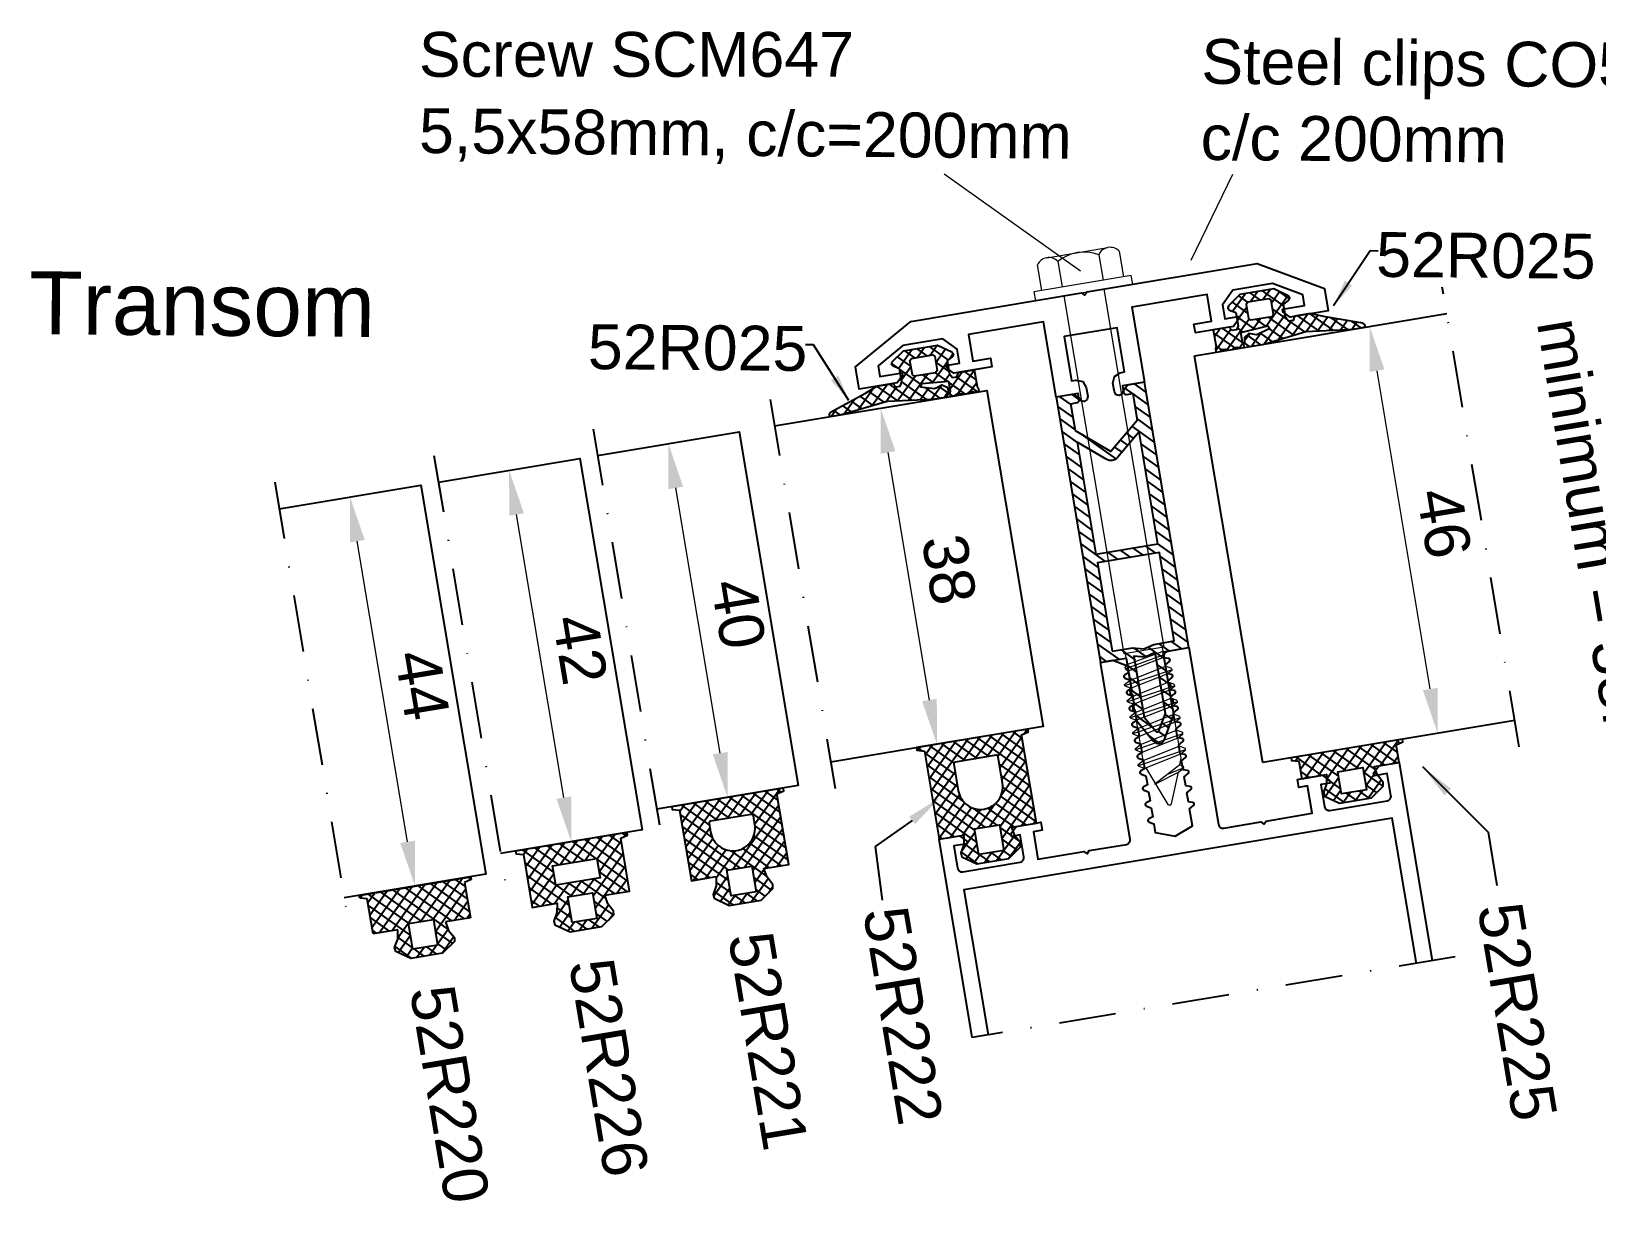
# Model space of a CAD drawing. Header units: millimetres. Extents: x 22319 to 27873, y 35287 to 39437.
# Drawn here: x 26571.4 to 26745.9, y 38830.1 to 38960.6 of the extents above; entities that cross this region are included whole.
import ezdxf

# ---------------------------------------------------------------- set-up
doc = ezdxf.new("R2010")
doc.units = ezdxf.units.MM
doc.header["$LTSCALE"] = 0.5
doc.linetypes.add('DASHDOT', pattern=[25.4, 12.7, -6.35, 0, -6.35])
for name, color, linetype in [('6', 6, 'Continuous'), ('arceringen', 6, 'Continuous'), ('FYLLD', 6, 'Continuous'), ('LIST', 2, 'Continuous'), ('MATT', 1, 'Continuous'), ('rubbers', 1, 'Continuous')]:
    doc.layers.add(name, color=color, linetype=linetype)
for name, color, linetype, lineweight in [('AM_5', 3, 'Continuous', 18), ('AM_6', 2, 'Continuous', 20), ('AM_7', 4, 'DASHDOT', 25), ('S_ACCESSORY', 7, 'Continuous', 9)]:
    doc.layers.add(name, color=color, linetype=linetype, lineweight=lineweight)
doc.styles.add('Border', font='ARIAL.TTF')
doc.styles.add('ROMANS', font='simplex.shx')
doc.styles.get("Standard").update_dxf_attribs({"font": 'ARIAL.TTF'})
doc.dimstyles.new('MASKIN_1-1', dxfattribs={"dimtxt": 2.5, "dimasz": 3, "dimexe": 1.5, "dimexo": 1.5, "dimgap": 1, "dimtad": 1, "dimrnd": 0.1, "dimzin": 12, "dimdsep": 46, "dimtxsty": 'ROMANS', "dimcen": -5, "dimclrd": 6, "dimclre": 6, "dimclrt": 256, "dimadec": 0, "dimazin": 0, "dimtfac": 1, "dimtmove": 2, "dimatfit": 3, "dimfxl": 0, "dimtolj": 1, "dimtzin": 12, "dimarcsym": 0})
doc.dimstyles.new('SBS_DIN$0', dxfattribs={"dimscale": 2, "dimtxt": 2.5, "dimasz": 2.5, "dimexe": 1, "dimexo": 1, "dimgap": 1, "dimtad": 1, "dimrnd": 0.5, "dimdsep": 46, "dimtxsty": 'Standard', "dimcen": 0, "dimclrd": 256, "dimclre": 256, "dimclrt": 2, "dimadec": 0, "dimazin": 2, "dimtp": 0.1, "dimtm": 0.1, "dimtfac": 0.71, "dimtofl": 0, "dimtmove": 0, "dimatfit": 3, "dimfxl": 0, "dimlwd": -1, "dimlwe": -1, "dimarcsym": 0})
doc.dimstyles.get("Standard").update_dxf_attribs({"dimtxt": 0.18, "dimasz": 0.18, "dimexe": 0.18, "dimexo": 0.0625, "dimgap": 0.09, "dimtad": 0, "dimtih": 1, "dimtoh": 1, "dimdec": 4, "dimzin": 0, "dimdsep": 46, "dimtxsty": 'Standard', "dimcen": 0.09, "dimadec": 0, "dimazin": 0, "dimtfac": 1, "dimtdec": 4, "dimtofl": 0, "dimtmove": 0, "dimatfit": 0, "dimfxl": 0, "dimtolj": 1, "dimtzin": 0, "dimarcsym": 0})
pattern_1 = [(324.4942, (26573.6935, 39025.8905), (0.5807856, 0.8140566), []), (54.4942, (26573.6935, 39025.8905), (-0.8140566, 0.5807856), [])]

# ---------------------------------------------------------------- blocks, each defined once
blk = doc.blocks.new('*D414')
at = {"layer": 'AM_5'}
for p, q in [((26727.25, 38928.83), (26718.65, 38927.39)), ((26727.39, 38887.29), (26721.45, 38922.79)), ((26734.84, 38883.46), (26726.24, 38882.02))]:
    blk.add_line(p, q, dxfattribs=at)
for points in [[(26722.27, 38922.93), (26720.63, 38922.66), (26720.62, 38927.72)], [(26728.21, 38887.42), (26726.56, 38887.15), (26728.21, 38882.35)]]:
    blk.add_solid(points, dxfattribs=at)
at = {"layer": 'Defpoints', "color": 0}
for p in [(26729.22, 38929.16), (26720.62, 38927.72), (26736.81, 38883.79)]:
    blk.add_point(p, dxfattribs=at)
at = {"layer": 'AM_5', "color": 2, "insert": (26728.91, 38905.79), "char_height": 5, "attachment_point": 5, "rotation": 279.4942}
blk.add_mtext('46', dxfattribs=at)
blk = doc.blocks.new('*D415')
at = {"layer": 'AM_5'}
for p, q in [((26613.35, 38870.24), (26607.74, 38903.78)), ((26616.15, 38865.64), (26616.15, 38865.64))]:
    blk.add_line(p, q, dxfattribs=at)
for points in [[(26608.57, 38903.91), (26606.92, 38903.64), (26606.92, 38908.71)], [(26614.17, 38870.38), (26612.53, 38870.11), (26614.18, 38865.31)]]:
    blk.add_solid(points, dxfattribs=at)
at = {"layer": 'Defpoints', "color": 0}
for p in [(26606.92, 38908.71), (26606.92, 38908.71), (26614.18, 38865.31)]:
    blk.add_point(p, dxfattribs=at)
at = {"layer": 'AM_5', "color": 2, "insert": (26614.99, 38887.75), "char_height": 5, "attachment_point": 5, "rotation": 279.4942}
blk.add_mtext('44', dxfattribs=at)
blk = doc.blocks.new('*D416')
at = {"layer": 'AM_5'}
blk.add_line((26630.78, 38875.18), (26625.5, 38906.75), dxfattribs=at)
for points in [[(26626.32, 38906.88), (26624.68, 38906.61), (26624.67, 38911.68)], [(26631.6, 38875.32), (26629.95, 38875.05), (26631.6, 38870.25)]]:
    blk.add_solid(points, dxfattribs=at)
at = {"layer": 'Defpoints', "color": 0}
for p in [(26624.67, 38911.68), (26624.67, 38911.68), (26631.6, 38870.25)]:
    blk.add_point(p, dxfattribs=at)
at = {"layer": 'AM_5', "color": 2, "insert": (26632.59, 38891.71), "char_height": 5, "attachment_point": 5, "rotation": 279.4942}
blk.add_mtext('42', dxfattribs=at)
blk = doc.blocks.new('*D417')
at = {"layer": 'AM_5'}
for p, q in [((26648.2, 38880.13), (26643.25, 38909.72)), ((26647.05, 38874.87), (26647.05, 38874.87))]:
    blk.add_line(p, q, dxfattribs=at)
for points in [[(26644.07, 38909.85), (26642.43, 38909.58), (26642.43, 38914.65)], [(26649.02, 38880.27), (26647.38, 38879.99), (26649.02, 38875.2)]]:
    blk.add_solid(points, dxfattribs=at)
at = {"layer": 'Defpoints', "color": 0}
for p in [(26642.43, 38914.65), (26642.43, 38914.65), (26649.02, 38875.2)]:
    blk.add_point(p, dxfattribs=at)
at = {"layer": 'AM_5', "color": 2, "insert": (26650.22, 38895.67), "char_height": 5, "attachment_point": 5, "rotation": 279.4942}
blk.add_mtext('40', dxfattribs=at)
blk = doc.blocks.new('*D418')
at = {"layer": 'AM_5'}
blk.add_line((26671.54, 38886.06), (26666.92, 38913.67), dxfattribs=at)
for points in [[(26667.74, 38913.81), (26666.1, 38913.54), (26666.1, 38918.61)], [(26672.36, 38886.2), (26670.72, 38885.92), (26672.37, 38881.13)]]:
    blk.add_solid(points, dxfattribs=at)
at = {"layer": 'Defpoints', "color": 0}
for p in [(26666.1, 38918.61), (26666.1, 38918.61), (26672.37, 38881.13)]:
    blk.add_point(p, dxfattribs=at)
at = {"layer": 'AM_5', "color": 2, "insert": (26673.72, 38900.62), "char_height": 5, "attachment_point": 5, "rotation": 279.4942}
blk.add_mtext('38', dxfattribs=at)
blk = doc.blocks.new('SCM647')
for p, q in [((-1, 5.5), (-1, -5.5)), ((0, 5.5), (-1, 5.5)), ((0, -5.5), (0, 5.5)), ((-3.88, 4.62), (-1, 4.62)), ((-4.5, -3.46), (-4.5, 3.46)), ((-3.88, 2.31), (-1, 2.31)), ((0, 2.25), (40.5, 2.25)), ((40.5, 2.25), (40.5, -2.25)), ((40.92, 2.1), (40.5, 2.1)), ((41.18, 2.22), (40.92, 2.1)), ((41.71, -2.1), (40.92, 2.1)), ((41.33, 2.22), (41.18, 2.22)), ((41.33, 2.22), (42.17, -2.38)), ((41.59, 2.1), (41.33, 2.22)), ((42.61, 2.1), (41.59, 2.1)), ((41.59, 2.1), (42.48, -2.1)), ((42.99, 2.75), (42.61, 2.1)), ((43.52, -2.1), (42.61, 2.1)), ((43.14, 2.75), (42.99, 2.75)), ((43.14, 2.75), (44.04, -2.75)), ((43.51, 2.1), (43.14, 2.75)), ((43.51, 2.1), (44.42, -2.1)), ((44.42, 2.1), (43.51, 2.1)), ((44.8, 2.75), (44.42, 2.1)), ((45.33, -2.1), (44.42, 2.1)), ((44.95, 2.75), (44.8, 2.75)), ((45.32, 2.1), (44.95, 2.75)), ((44.95, 2.75), (45.85, -2.75)), ((45.32, 2.1), (46.23, -2.1)), ((46.23, 2.1), (45.32, 2.1)), ((46.61, 2.75), (46.23, 2.1)), ((47.14, -2.1), (46.23, 2.1)), ((46.76, 2.75), (46.61, 2.75)), ((46.76, 2.75), (47.66, -2.75)), ((47.13, 2.1), (46.76, 2.75)), ((47.13, 2.1), (48.04, -2.1)), ((48.04, 2.1), (47.13, 2.1)), ((48.42, 2.75), (48.04, 2.1)), ((48.95, -2.1), (48.04, 2.1)), ((48.57, 2.75), (48.42, 2.75)), ((48.57, 2.75), (49.47, -2.75)), ((48.94, 2.1), (48.57, 2.75)), ((48.94, 2.1), (49.85, -2.1)), ((49.85, 2.1), (48.94, 2.1)), ((50.23, 2.75), (49.85, 2.1)), ((50.76, -2.1), (49.85, 2.1)), ((50.38, 2.75), (50.23, 2.75)), ((50.38, 2.75), (51.28, -2.75)), ((50.75, 2.1), (50.38, 2.75)), ((50.75, 2.1), (51.66, -2.1)), ((51.66, 2.1), (50.75, 2.1)), ((52.04, 2.75), (51.66, 2.1)), ((52.57, -2.1), (51.66, 2.1)), ((52.19, 2.75), (52.04, 2.75)), ((52.19, 2.75), (53.09, -2.75)), ((52.56, 2.1), (52.19, 2.75)), ((52.56, 2.1), (53.47, -2.1)), ((53.02, 2.1), (52.56, 2.1)), ((53.75, 1.84), (53.02, 2.1)), ((53.98, 2.23), (53.75, 1.84)), ((53.75, 1.84), (55.41, -1.27)), ((54.13, 2.23), (53.98, 2.23)), ((54.5, 1.58), (54.13, 2.23)), ((54.13, 2.23), (54.53, 0.38)), ((57.87, 0.19), (54.5, 1.58)), ((55.41, -1.27), (54.5, 1.58)), ((58, 0), (57.87, 0.19)), ((57.87, -0.19), (58, 0)), ((53.44, -1.96), (57.87, -0.19)), ((-3.88, -2.31), (-1, -2.31)), ((40.5, -2.25), (0, -2.25)), ((41.71, -2.1), (40.5, -2.1)), ((42.02, -2.38), (41.71, -2.1)), ((42.17, -2.38), (42.02, -2.38)), ((42.17, -2.38), (42.48, -2.1)), ((43.52, -2.1), (42.48, -2.1)), ((43.89, -2.75), (43.52, -2.1)), ((44.04, -2.75), (43.89, -2.75)), ((44.04, -2.75), (44.42, -2.1)), ((45.33, -2.1), (44.42, -2.1)), ((45.7, -2.75), (45.33, -2.1)), ((45.85, -2.75), (45.7, -2.75)), ((45.85, -2.75), (46.23, -2.1)), ((47.14, -2.1), (46.23, -2.1)), ((47.51, -2.75), (47.14, -2.1)), ((47.66, -2.75), (47.51, -2.75)), ((47.66, -2.75), (48.04, -2.1)), ((48.95, -2.1), (48.04, -2.1)), ((49.32, -2.75), (48.95, -2.1)), ((49.47, -2.75), (49.32, -2.75)), ((49.47, -2.75), (49.85, -2.1)), ((50.76, -2.1), (49.85, -2.1)), ((51.13, -2.75), (50.76, -2.1)), ((51.28, -2.75), (51.13, -2.75)), ((51.28, -2.75), (51.66, -2.1)), ((52.57, -2.1), (51.66, -2.1)), ((52.94, -2.75), (52.57, -2.1)), ((53.09, -2.75), (52.94, -2.75)), ((53.09, -2.75), (53.47, -2.1)), ((-1, -4.62), (-3.88, -4.62)), ((-1, -5.5), (0, -5.5))]:
    blk.add_line(p, q)
for centre, radius, start, end in [((-3.11, 3.46), 1.39, 123.6264, 236.3736), ((0.12, 0), 4.62, 150, 210), ((-3.11, -3.46), 1.39, 123.6264, 236.3736)]:
    blk.add_arc(centre, radius, start, end)
blk = doc.blocks.new('52R025')
at = {"layer": 'arceringen'}
h = blk.add_hatch(dxfattribs=at)
h.set_pattern_fill('ANSI37', color=256, scale=8, style=0)
h.set_pattern_definition([(45, (-946.5392, 440.8053), (-0.7071068, 0.7071068), []), (135, (-946.5392, 440.8053), (-0.7071068, -0.7071068), [])])
h.paths.add_polyline_path([(4.1, -2.2), (4.3, -2.4), (6.7, -2.4), (6.9, -2.2), (6.9, -0.6), (6.7, -0.4), (4.3, -0.4), (4.1, -0.6)], flags=16)
h.paths.add_polyline_path([(-5.79, 2.22), (-5.59, 2.01), (-1.38, 0.55), (0, 0), (1.8, 0), (2.05, 0.43), (2.55, 0.43), (2.8, 0), (2.8, -1.5), (2.15, -1.88), (2, -2.12), (2.13, -2.38), (3.58, -3.4), (7.42, -3.4), (8.87, -2.38), (9, -2.12), (8.85, -1.88), (8.2, -1.5), (8.2, 0), (8.45, 0.43), (8.95, 0.43), (9.2, 0), (11, 0), (11, 1.9), (11.08, 2.06), (11.12, 2.5), (10.64, 2.5), (10.34, 2.34), (10.06, 2.34), (9.76, 2.5), (9.24, 2.5), (8.94, 2.34), (8.66, 2.34), (8.36, 2.5), (7.88, 2.5), (7.92, 2.06), (8, 1.9), (8, 0.8), (4.93, 0.56), (4.76, 0.88), (6.3, 1.34), (6.56, 1.26), (7.16, 1.06), (7.7, 1.4), (7.79, 2.03), (7.35, 2.5), (5.83, 2.5), (0.83, 1.87), (-4.41, 2.5), (-5.72, 2.5)])
at = {"color": 0, "linetype": 'ByBlock'}
for points in [[(-5.79, 2.22), (-5.59, 2.01), (-1.38, 0.55), (0, 0), (1.8, 0), (2.05, 0.43), (2.55, 0.43), (2.8, 0), (2.8, -1.5), (2.15, -1.88), (2, -2.12), (2.13, -2.38), (3.58, -3.4), (7.42, -3.4), (8.87, -2.38), (9, -2.12), (8.85, -1.88), (8.2, -1.5), (8.2, 0), (8.45, 0.43), (8.95, 0.43), (9.2, 0), (11, 0), (11, 1.9), (11.08, 2.06), (11.12, 2.5), (10.64, 2.5), (10.34, 2.34), (10.06, 2.34), (9.76, 2.5), (9.24, 2.5), (8.94, 2.34), (8.66, 2.34), (8.36, 2.5), (7.88, 2.5), (7.92, 2.06), (8, 1.9), (8, 0.8), (4.93, 0.56), (4.76, 0.88), (6.3, 1.34), (6.56, 1.26), (7.16, 1.06), (7.7, 1.4), (7.79, 2.03), (7.35, 2.5), (5.83, 2.5), (0.83, 1.87), (-4.41, 2.5), (-5.72, 2.5)], [(4.1, -2.2), (4.3, -2.4), (6.7, -2.4), (6.9, -2.2), (6.9, -0.6), (6.7, -0.4), (4.3, -0.4), (4.1, -0.6)]]:
    blk.add_lwpolyline(points, close=True, dxfattribs=at)

msp = doc.modelspace()

# ---------------------------------------------------------------- hatches: boundary and pattern name
at = {"layer": 'FYLLD'}
h = msp.add_hatch(dxfattribs=at)
h.set_pattern_fill('USER', color=256, angle=324.49419, pattern_type=0)
h.set_pattern_definition([(324.4941862, (7007.1998, -3655.5471), (0.58078556, 0.81405659), [])])
h.paths.add_polyline_path([(26690.609, 38890.26), (26693.469, 38890.739), (26694.055, 38887.237), (26693.866, 38887.152), (26693.931, 38886.764), (26694.137, 38886.744), (26694.352, 38885.462), (26694.163, 38885.376), (26694.228, 38884.989), (26694.434, 38884.969), (26694.634, 38883.773), (26696.534, 38881.467, 0.5773503), (26697.73, 38881.667), (26698.777, 38884.466), (26698.577, 38885.662), (26698.765, 38885.747), (26698.7, 38886.135), (26698.494, 38886.155), (26698.28, 38887.437), (26698.468, 38887.523), (26698.403, 38887.91), (26698.197, 38887.93), (26697.612, 38891.432), (26700.472, 38891.91), (26695.523, 38921.499), (26693.626, 38921.182), (26693.225, 38920.62, 0.6681786), (26693.519, 38920.15), (26694.209, 38920.265), (26694.714, 38917.244), (26691.747, 38913.77), (26687.81, 38916.089), (26687.305, 38919.111), (26687.995, 38919.226, 0.5888761), (26688.171, 38919.721), (26687.657, 38920.183), (26685.66, 38919.849)])
h.paths.add_polyline_path([(26690.274, 38901.357), (26697.178, 38902.512), (26698.827, 38892.649), (26696.559, 38892.269), (26695.428, 38891.754), (26694.192, 38891.873), (26691.923, 38891.494)], flags=16)
h.paths.add_polyline_path([(26690.109, 38902.343), (26688.025, 38914.802), (26691.239, 38912.909, 0.3639702), (26692.507, 38913.121), (26694.93, 38915.956), (26697.013, 38903.498)], flags=16)
h.paths.add_polyline_path([(26694.346, 38890.955), (26695.582, 38890.835), (26696.713, 38891.35), (26697.849, 38884.555), (26697.13, 38882.631, -0.5773503), (26696.788, 38882.574), (26695.482, 38884.159)], flags=16)
h = msp.add_hatch(dxfattribs=at)
h.set_pattern_fill('NET,_O', color=256, scale=0.3, angle=-35.50581)
h.set_pattern_definition([(324.4941862, (-1737.7241, 61452.136), (0.553198246, 0.775388903), []), (54.4941862, (-1737.7241, 61452.136), (-0.775388903, 0.553198246), [])])
h.paths.add_polyline_path([(26677.058, 38868.832), (26676.579, 38871.692), (26679.341, 38872.154), (26679.819, 38869.294)], flags=16)
edge = h.paths.add_edge_path(flags=16)
edge.add_line((26678.959, 38879.897), (26674.422, 38879.138))
edge.add_arc((26674.455, 38878.941), 0.2, 99.49419, 189.49419)
edge.add_line((26674.257, 38878.908), (26674.752, 38875.949))
edge.add_arc((26677.218, 38876.361), 2.5, 189.49419, 279.49419)
edge.add_arc((26677.218, 38876.361), 2.5, 279.49419, 369.49419)
edge.add_line((26679.684, 38876.774), (26679.189, 38879.733))
edge.add_arc((26678.992, 38879.7), 0.2, 9.49419, 99.49419)
h.paths.add_polyline_path([(26682.574, 38882.529), (26682.525, 38882.825), (26670.097, 38880.747), (26670.147, 38880.451), (26670.971, 38880.371), (26672.618, 38870.523), (26675.38, 38870.984), (26675.373, 38869.961), (26675.021, 38869), (26675.151, 38868.579), (26676.828, 38867.779), (26680.379, 38868.373), (26681.704, 38869.675), (26681.691, 38870.116), (26681.045, 38870.91), (26680.706, 38871.875), (26683.467, 38872.337), (26681.82, 38882.186)])
h = msp.add_hatch(dxfattribs=at)
h.set_pattern_fill('USER', color=256, angle=-35.50581, pattern_type=0)
h.set_pattern_definition([(324.4942, (26445.7076, 38584.7368), (0.5807856, 0.8140566), []), (54.4942, (26445.7076, 38584.7368), (-0.8140566, 0.5807856), [])])
h.paths.add_polyline_path([(26723.906, 38879.1), (26723.578, 38881.058), (26724.332, 38881.402), (26724.283, 38881.697), (26711.855, 38879.619), (26711.905, 38879.323), (26712.729, 38879.244), (26713.057, 38877.285), (26715.818, 38877.747), (26715.811, 38876.724), (26715.459, 38875.763), (26715.59, 38875.342), (26717.267, 38874.542), (26720.817, 38875.136), (26722.143, 38876.438), (26722.129, 38876.879), (26721.484, 38877.673), (26721.144, 38878.638)])
h.paths.add_polyline_path([(26717.496, 38875.595), (26717.084, 38878.06), (26719.846, 38878.522), (26720.258, 38876.056)], flags=16)
h = msp.add_hatch(dxfattribs=at)
h.set_pattern_fill('NET,_O', color=256, scale=0.3, angle=-35.50581)
h.set_pattern_definition([(324.4941862, (-1779.1273, 61135.8906), (0.553198246, 0.775388903), []), (54.4941862, (-1779.1273, 61135.8906), (-0.775388903, 0.553198246), [])])
h.paths.add_polyline_path([(26651.725, 38867.535), (26652.203, 38864.675), (26649.441, 38864.213), (26648.963, 38867.073)], flags=16)
edge = h.paths.add_edge_path(flags=16)
edge.add_line((26651.672, 38873.306), (26647.135, 38872.547))
edge.add_arc((26647.168, 38872.35), 0.2, 99.49419, 189.49419)
edge.add_line((26646.971, 38872.317), (26647.136, 38871.33))
edge.add_arc((26649.602, 38871.743), 2.5, 189.49419, 279.49419)
edge.add_arc((26649.602, 38871.743), 2.5, -80.50581, 9.49419)
edge.add_line((26652.067, 38872.155), (26651.902, 38873.141))
edge.add_arc((26651.705, 38873.108), 0.2, 9.49419, 99.49419)
h.paths.add_polyline_path([(26645.002, 38865.904), (26647.763, 38866.366), (26647.756, 38865.343), (26647.404, 38864.382), (26647.535, 38863.961), (26649.212, 38863.161), (26652.762, 38863.755), (26654.088, 38865.057), (26654.074, 38865.497), (26653.429, 38866.291), (26653.089, 38867.257), (26655.851, 38867.718), (26654.534, 38875.595), (26655.287, 38875.938), (26655.238, 38876.234), (26642.811, 38874.156), (26642.86, 38873.86), (26643.684, 38873.78)])
h = msp.add_hatch(dxfattribs=at)
h.set_pattern_fill('USER', color=256, angle=-35.50581, pattern_type=0)
h.set_pattern_definition(pattern_1)
h.paths.add_polyline_path([(26638.098, 38864.749), (26637.11, 38870.653), (26637.864, 38870.996), (26637.814, 38871.292), (26625.387, 38869.214), (26625.436, 38868.918), (26626.261, 38868.839), (26627.248, 38862.935), (26630.01, 38863.397), (26630.003, 38862.373), (26629.651, 38861.413), (26629.781, 38860.992), (26631.458, 38860.192), (26635.009, 38860.786), (26636.334, 38862.088), (26636.321, 38862.528), (26635.675, 38863.322), (26635.336, 38864.287)])
edge = h.paths.add_edge_path(flags=16)
edge.add_line((26634.809, 38866.227), (26629.877, 38865.402))
edge.add_line((26629.877, 38865.402), (26629.514, 38867.572))
edge.add_line((26629.514, 38867.572), (26634.446, 38868.397))
edge.add_line((26634.446, 38868.397), (26634.809, 38866.227))
edge.add_line((26634.45, 38861.706), (26631.688, 38861.244))
edge.add_line((26631.688, 38861.244), (26631.21, 38864.104))
edge.add_line((26631.21, 38864.104), (26633.971, 38864.566))
edge.add_line((26633.971, 38864.566), (26634.45, 38861.706))
h = msp.add_hatch(dxfattribs=at)
h.set_pattern_fill('USER', color=256, angle=-35.50581, pattern_type=0)
h.set_pattern_definition(pattern_1)
edge = h.paths.add_edge_path()
edge.add_line((26619.687, 38865.711), (26620.344, 38861.78))
edge.add_line((26620.44, 38866.055), (26619.687, 38865.711))
edge.add_line((26620.391, 38866.351), (26620.44, 38866.055))
edge.add_line((26607.963, 38864.272), (26620.391, 38866.351))
edge.add_line((26608.013, 38863.976), (26607.963, 38864.272))
edge.add_line((26608.837, 38863.897), (26608.013, 38863.976))
edge.add_line((26609.495, 38859.966), (26608.837, 38863.897))
edge.add_line((26612.256, 38860.428), (26609.495, 38859.966))
edge.add_line((26612.25, 38859.404), (26612.256, 38860.428))
edge.add_line((26611.897, 38858.444), (26612.25, 38859.404))
edge.add_line((26612.028, 38858.023), (26611.897, 38858.444))
edge.add_line((26613.705, 38857.223), (26612.028, 38858.023))
edge.add_line((26617.256, 38857.817), (26613.705, 38857.223))
edge.add_line((26618.581, 38859.119), (26617.256, 38857.817))
edge.add_line((26618.568, 38859.559), (26618.581, 38859.119))
edge.add_line((26617.922, 38860.353), (26618.568, 38859.559))
edge.add_line((26617.582, 38861.318), (26617.922, 38860.353))
edge.add_line((26620.344, 38861.78), (26617.582, 38861.318))
h.paths.add_polyline_path([(26616.696, 38858.737), (26613.934, 38858.275), (26613.456, 38861.135), (26616.218, 38861.597)], flags=16)

# ---------------------------------------------------------------- linework, layer by layer
at = {"color": 2, "linetype": 'Continuous'}
for points in [[(26678.959, 38879.897), (26674.422, 38879.138, 0.4142136), (26674.257, 38878.908), (26674.752, 38875.949, 0.4142136), (26677.63, 38873.895, 0.4142136), (26679.684, 38876.774), (26679.189, 38879.733, 0.4142136)], [(26651.672, 38873.306), (26647.135, 38872.547, 0.4142136), (26646.971, 38872.317), (26647.136, 38871.33, 0.4142136), (26650.014, 38869.277, 0.4142136), (26652.067, 38872.155), (26651.902, 38873.141, 0.4142136)]]:
    msp.add_lwpolyline(points, format="xyb", close=True, dxfattribs=at)
at = {"layer": '6'}
for p, q in [((26701.111, 38924.461), (26729.221, 38929.162)), ((26708.699, 38879.091), (26701.111, 38924.461)), ((26736.809, 38883.792), (26708.699, 38879.091))]:
    msp.add_line(p, q, dxfattribs=at)
for points in [[(26678.507, 38923.216), (26674.266, 38922.506), (26673.46, 38923.081), (26673.411, 38923.377), (26674.89, 38923.625), (26674.626, 38925.203), (26673.015, 38926.353), (26668.574, 38925.61), (26665.814, 38923.335), (26666.013, 38922.14), (26668.479, 38922.552), (26668.529, 38922.257), (26667.954, 38921.451), (26663.713, 38920.741), (26663.3, 38923.207), (26669.474, 38928.295), (26688.482, 38931.474), (26688.827, 38931.228), (26689.073, 38931.573), (26708.081, 38934.752), (26715.574, 38931.949), (26715.987, 38929.484), (26711.746, 38928.774), (26710.94, 38929.349), (26710.89, 38929.645), (26713.356, 38930.058), (26713.156, 38931.252), (26709.805, 38932.505), (26705.365, 38931.763), (26704.215, 38930.151), (26704.479, 38928.573), (26705.959, 38928.82), (26706.008, 38928.525), (26705.433, 38927.719), (26701.192, 38927.009), (26701.027, 38927.996), (26703, 38928.326), (26702.505, 38931.285), (26694.121, 38929.883), (26695.523, 38921.499), (26693.058, 38921.087), (26693.14, 38920.593), (26693.054, 38920.221), (26692.729, 38920.018), (26692.357, 38920.104), (26692.154, 38920.428), (26691.989, 38921.415), (26692.161, 38922.16), (26692.81, 38922.566), (26693.303, 38922.648), (26692.479, 38927.58), (26686.561, 38926.59), (26687.386, 38921.659), (26687.879, 38921.741), (26688.624, 38921.569), (26689.03, 38920.92), (26689.195, 38919.934), (26689.109, 38919.561), (26688.784, 38919.358), (26688.411, 38919.444), (26688.209, 38919.769), (26688.126, 38920.262), (26685.66, 38919.849), (26684.258, 38928.233), (26675.875, 38926.831), (26676.37, 38923.872), (26678.342, 38924.202), (26678.507, 38923.216), (26674.759, 38922.589)], [(26654.262, 38916.626), (26677.933, 38920.585), (26684.201, 38883.105), (26660.53, 38879.147)], [(26634.536, 38913.327), (26650.317, 38915.966), (26656.915, 38876.514), (26641.134, 38873.875)], [(26616.783, 38910.358), (26632.563, 38912.997), (26639.491, 38871.573), (26623.71, 38868.934)], [(26599.029, 38907.389), (26614.81, 38910.028), (26622.068, 38866.631), (26606.287, 38863.992)], [(26725.83, 38856.684), (26723.12, 38872.885), (26675.383, 38864.902), (26678.093, 38848.701)]]:
    msp.add_lwpolyline(points, dxfattribs=at)
msp.add_lwpolyline([(26676.317, 38848.404), (26672.618, 38870.523), (26674.887, 38870.902), (26675.692, 38870.327), (26675.742, 38870.031), (26674.263, 38869.784), (26674.675, 38867.318, 0.4142136), (26675.251, 38866.907), (26681.661, 38867.979, 0.4142136), (26682.072, 38868.555), (26681.66, 38871.021), (26680.673, 38870.856), (26680.624, 38871.152), (26681.199, 38871.958), (26682.974, 38872.254), (26683.961, 38872.419), (26684.109, 38871.532), (26683.123, 38871.367), (26683.634, 38868.309), (26688.763, 38869.167), (26689.108, 38868.921), (26689.355, 38869.266), (26693.497, 38869.959, 0.4142136), (26693.908, 38870.534), (26690.609, 38890.26), (26691.99, 38890.491), (26693.612, 38889.885), (26693.744, 38889.092), (26693.318, 38888.88, 0.6556287), (26693.337, 38888.513), (26693.875, 38888.312), (26694.043, 38887.307), (26693.616, 38887.094, 0.6556287), (26693.635, 38886.728), (26694.174, 38886.527), (26694.342, 38885.522), (26693.915, 38885.309, 0.6556287), (26693.934, 38884.943), (26694.472, 38884.742), (26694.64, 38883.737), (26694.213, 38883.524, 0.6556287), (26694.232, 38883.158), (26694.771, 38882.956), (26694.939, 38881.951), (26694.512, 38881.739, 0.6556287), (26694.531, 38881.372), (26695.069, 38881.171), (26695.237, 38880.166), (26694.81, 38879.954, 0.6556287), (26694.83, 38879.587), (26695.368, 38879.386), (26695.536, 38878.381), (26695.109, 38878.168, 0.6556287), (26695.128, 38877.802), (26695.666, 38877.601), (26695.834, 38876.596), (26695.408, 38876.383, 0.6556287), (26695.427, 38876.017), (26695.965, 38875.816), (26696.133, 38874.811), (26695.706, 38874.598, 0.6556287), (26695.725, 38874.232), (26696.263, 38874.03), (26696.431, 38873.025), (26696.005, 38872.813, 0.6556287), (26696.024, 38872.446), (26696.562, 38872.245), (26696.724, 38871.273), (26698.922, 38870.866), (26700.858, 38872.019), (26700.539, 38873.924), (26700.983, 38874.29, 0.6556287), (26700.882, 38874.642), (26700.409, 38874.705), (26700.241, 38875.709), (26700.684, 38876.075, 0.6556287), (26700.583, 38876.427), (26700.11, 38876.49), (26699.942, 38877.495), (26700.386, 38877.86, 0.6556287), (26700.285, 38878.213), (26699.812, 38878.275), (26699.644, 38879.28), (26700.087, 38879.645, 0.6556287), (26699.986, 38879.998), (26699.513, 38880.06), (26699.345, 38881.065), (26699.789, 38881.43, 0.6556287), (26699.688, 38881.783), (26699.215, 38881.845), (26699.047, 38882.85), (26699.49, 38883.216, 0.6556287), (26699.389, 38883.568), (26698.916, 38883.631), (26698.748, 38884.635), (26699.192, 38885.001, 0.6556287), (26699.09, 38885.353), (26698.618, 38885.416), (26698.45, 38886.421), (26698.893, 38886.786, 0.6556287), (26698.792, 38887.139), (26698.319, 38887.201), (26698.151, 38888.206), (26698.594, 38888.571, 0.6556287), (26698.493, 38888.924), (26698.021, 38888.986), (26697.852, 38889.991), (26698.296, 38890.356, 0.6556287), (26698.195, 38890.709), (26697.722, 38890.771), (26697.694, 38890.938, -0.4142136), (26698.105, 38891.514), (26700.472, 38891.91), (26703.771, 38872.184, 0.4142136), (26704.346, 38871.773), (26708.489, 38872.466), (26708.834, 38872.22), (26709.081, 38872.565), (26714.209, 38873.423), (26713.698, 38876.48), (26712.712, 38876.315), (26712.563, 38877.203), (26713.55, 38877.368), (26715.325, 38877.665), (26716.131, 38877.09), (26716.18, 38876.794), (26715.194, 38876.629), (26715.606, 38874.163, 0.4142136), (26716.182, 38873.753), (26722.593, 38874.825, 0.4142136), (26723.004, 38875.4), (26722.591, 38877.866), (26721.112, 38877.619), (26721.062, 38877.915), (26721.637, 38878.72), (26723.906, 38879.1), (26727.605, 38856.981)], format="xyb", dxfattribs=at)
at = {"layer": 'AM_6'}
for p, q in [((26673.192, 38944.739), (26688.373, 38933.94)), ((26705.331, 38944.659), (26700.684, 38935.067))]:
    msp.add_line(p, q, dxfattribs=at)
at = {"layer": 'AM_7'}
for p, q in [((26737.303, 38880.833), (26728.726, 38932.121)), ((26653.767, 38919.585), (26661.025, 38876.188)), ((26634.041, 38916.286), (26641.629, 38870.916)), ((26616.288, 38913.317), (26624.205, 38865.975)), ((26598.534, 38910.348), (26606.782, 38861.033))]:
    msp.add_line(p, q, dxfattribs=at)
at = {"layer": 'AM_7', "color": 6}
msp.add_line((26730.169, 38857.41), (26676.317, 38848.404), dxfattribs=at)
at = {"layer": 'LIST'}
for p, q in [((26607.963, 38864.272), (26620.391, 38866.351)), ((26620.44, 38866.055), (26619.687, 38865.711)), ((26619.687, 38865.711), (26620.344, 38861.78)), ((26620.391, 38866.351), (26620.44, 38866.055)), ((26608.013, 38863.976), (26607.963, 38864.272)), ((26608.837, 38863.897), (26608.013, 38863.976)), ((26609.495, 38859.966), (26608.837, 38863.897)), ((26612.256, 38860.428), (26609.495, 38859.966)), ((26612.25, 38859.404), (26612.256, 38860.428)), ((26613.456, 38861.135), (26616.218, 38861.597)), ((26613.934, 38858.275), (26613.456, 38861.135)), ((26616.218, 38861.597), (26616.696, 38858.737)), ((26620.344, 38861.78), (26617.582, 38861.318)), ((26617.582, 38861.318), (26617.922, 38860.353)), ((26611.897, 38858.444), (26612.25, 38859.404)), ((26616.696, 38858.737), (26613.934, 38858.275)), ((26618.581, 38859.119), (26617.256, 38857.817)), ((26617.922, 38860.353), (26618.568, 38859.559)), ((26618.568, 38859.559), (26618.581, 38859.119)), ((26612.028, 38858.023), (26611.897, 38858.444)), ((26613.705, 38857.223), (26612.028, 38858.023)), ((26617.256, 38857.817), (26613.705, 38857.223))]:
    msp.add_line(p, q, dxfattribs=at)
for points in [[(26694.055, 38887.237), (26693.866, 38887.152), (26693.931, 38886.764), (26694.137, 38886.744), (26694.352, 38885.462), (26694.163, 38885.376), (26694.228, 38884.989), (26694.434, 38884.969), (26694.634, 38883.773), (26696.534, 38881.467, 0.5773503), (26697.73, 38881.667), (26698.777, 38884.466), (26698.577, 38885.662), (26698.765, 38885.747), (26698.7, 38886.135), (26698.494, 38886.155), (26698.28, 38887.437), (26698.468, 38887.523), (26698.403, 38887.91), (26698.197, 38887.93), (26697.612, 38891.432), (26700.472, 38891.91), (26695.523, 38921.499), (26693.626, 38921.182), (26693.225, 38920.62, 0.6681786), (26693.519, 38920.15), (26694.209, 38920.265), (26694.714, 38917.244), (26691.747, 38913.77), (26687.81, 38916.089), (26687.305, 38919.111), (26687.995, 38919.226, 0.6681786), (26688.12, 38919.766), (26687.657, 38920.183), (26685.66, 38919.849), (26690.609, 38890.26), (26693.469, 38890.739)], [(26691.239, 38912.909), (26688.025, 38914.802), (26690.109, 38902.343), (26697.013, 38903.498), (26694.93, 38915.956), (26692.507, 38913.121, -0.3639702)], [(26695.482, 38884.159), (26696.788, 38882.574, 0.5773503), (26697.13, 38882.631), (26697.849, 38884.555), (26696.713, 38891.35), (26695.582, 38890.835), (26694.346, 38890.955)]]:
    msp.add_lwpolyline(points, format="xyb", close=True, dxfattribs=at)
for points in [[(26691.923, 38891.494), (26694.192, 38891.873), (26695.428, 38891.754), (26696.559, 38892.269), (26698.827, 38892.649), (26697.178, 38902.512), (26690.274, 38901.357)], [(26682.574, 38882.529), (26682.525, 38882.825), (26670.097, 38880.747), (26670.147, 38880.451), (26670.971, 38880.371), (26672.618, 38870.523), (26675.38, 38870.984), (26675.373, 38869.961), (26675.021, 38869), (26675.151, 38868.579), (26676.828, 38867.779), (26680.379, 38868.373), (26681.704, 38869.675), (26681.691, 38870.116), (26681.045, 38870.91), (26680.706, 38871.875), (26683.467, 38872.337), (26681.82, 38882.186)], [(26721.484, 38877.673), (26721.144, 38878.638), (26723.906, 38879.1), (26723.578, 38881.058), (26724.332, 38881.402), (26724.283, 38881.697), (26711.855, 38879.619), (26711.905, 38879.323), (26712.729, 38879.244), (26713.057, 38877.285), (26715.818, 38877.747), (26715.811, 38876.724), (26715.459, 38875.763), (26715.59, 38875.342), (26717.267, 38874.542), (26720.817, 38875.136), (26722.143, 38876.438), (26722.129, 38876.879)], [(26717.084, 38878.06), (26719.846, 38878.522), (26720.258, 38876.056), (26717.496, 38875.595)], [(26647.763, 38866.366), (26647.756, 38865.343), (26647.404, 38864.382), (26647.535, 38863.961), (26649.212, 38863.161), (26652.762, 38863.755), (26654.088, 38865.057), (26654.074, 38865.497), (26653.429, 38866.291), (26653.089, 38867.257), (26655.851, 38867.718), (26654.534, 38875.595), (26655.287, 38875.938), (26655.238, 38876.234), (26642.811, 38874.156), (26642.86, 38873.86), (26643.684, 38873.78), (26645.002, 38865.904)], [(26630.003, 38862.373), (26629.651, 38861.413), (26629.781, 38860.992), (26631.458, 38860.192), (26635.009, 38860.786), (26636.334, 38862.088), (26636.321, 38862.528), (26635.675, 38863.322), (26635.336, 38864.287), (26638.098, 38864.749), (26637.11, 38870.653), (26637.864, 38870.996), (26637.814, 38871.292), (26625.387, 38869.214), (26625.436, 38868.918), (26626.261, 38868.839), (26627.248, 38862.935), (26630.01, 38863.397)], [(26677.058, 38868.832), (26676.579, 38871.692), (26679.341, 38872.154), (26679.819, 38869.294)], [(26629.877, 38865.402), (26629.514, 38867.572), (26634.446, 38868.397), (26634.809, 38866.227)], [(26652.203, 38864.675), (26649.441, 38864.213), (26648.963, 38867.073), (26651.725, 38867.535)], [(26631.688, 38861.244), (26631.21, 38864.104), (26633.971, 38864.566), (26634.45, 38861.706)]]:
    msp.add_lwpolyline(points, close=True, dxfattribs=at)
at = {"layer": 'MATT'}
for points in [[(26729.701, 38876.18), (26728.957, 38875.435), (26726.501, 38878.636)], [(26669.271, 38873.041), (26669.937, 38872.225), (26672.703, 38875.163)]]:
    msp.add_solid(points, dxfattribs=at)

# ---------------------------------------------------------------- block references
at = {"layer": 'rubbers', "linetype": 'Continuous', "rotation": 189.4941862321782}
msp.add_blockref('52R025', (26714.034, 38929.157), dxfattribs=at)
at = {"layer": 'rubbers', "linetype": 'Continuous', "xscale": -1, "rotation": 189.4941862321782}
msp.add_blockref('52R025', (26665.685, 38921.071), dxfattribs=at)
at = {"layer": 'S_ACCESSORY', "rotation": 279.4941862321825}
msp.add_blockref('SCM647', (26688.777, 38931.524), dxfattribs=at)

# ---------------------------------------------------------------- texts
at = {"layer": 'AM_6', "style": 'Border'}
msp.add_text('Screw SCM647', height=5, dxfattribs=at).set_placement((26614.608, 38955.571))
for s, p in [('Steel clips CO5007', (26701.841, 38954.802)), ('5,5x58mm, c/c=200mm', (26614.608, 38947.077)), ('c/c 200mm', (26701.766, 38946.307))]:
    msp.add_text(s, height=5, rotation=359.49419, dxfattribs=at).set_placement(p)
for s, insert, char_height, attachment_point, rotation in [('52R025', (26745.839, 38938.047), 5, 3, 359.49419), ('Transom', (26571.176, 38933.888), 7, 1, 359.49419), ('52R025', (26633.478, 38927.974), 5, 1, 359.49419), ('minimum = 38mm', (26744.191, 38928.983), 5, 1, 279.49419), ('52R222', (26669.054, 38863.357), 5, 1, 279.49419), ('52R225', (26737.564, 38863.791), 5, 1, 279.49419), ('52R221', (26654.014, 38860.524), 5, 1, 279.49419), ('52R226', (26636.261, 38857.555), 5, 1, 279.49419), ('52R220', (26618.507, 38854.586), 5, 1, 279.49419)]:
    msp.add_mtext(s, dxfattribs=dict(at, insert=insert, char_height=char_height, attachment_point=attachment_point, rotation=rotation))

# ---------------------------------------------------------------- dimensions: what is measured, and where the dimension line sits
at = {"layer": 'AM_5'}
for base, p1, p2, picture, middle in [((26720.624, 38927.724), (26736.809, 38883.792), (26729.221, 38929.162), '*D414', (26728.908, 38905.79)), ((26666.098, 38918.606), (26672.366, 38881.126), (26666.098, 38918.606), '*D418', (26673.724, 38900.617)), ((26642.426, 38914.647), (26649.024, 38875.198), (26642.426, 38914.647), '*D417', (26650.216, 38895.673)), ((26624.673, 38911.678), (26631.601, 38870.253), (26624.673, 38911.678), '*D416', (26632.585, 38891.709)), ((26606.92, 38908.709), (26614.177, 38865.311), (26606.92, 38908.709), '*D415', (26614.987, 38887.752))]:
    dim = msp.add_linear_dim(base=base, p1=p1, p2=p2, angle=279.49419, dimstyle='SBS_DIN$0', dxfattribs=at)
    dim.commit()
    dim.dimension.update_dxf_attribs({"geometry": picture, "text_midpoint": middle})

# ---------------------------------------------------------------- leaders
at = {"layer": 'MATT'}
for points in [[(26716.604, 38930.05), (26720.664, 38936.181), (26721.564, 38936.173)], [(26662.567, 38919.462), (26658.616, 38925.664), (26657.716, 38925.672)]]:
    msp.add_leader(points, dimstyle='MASKIN_1-1', dxfattribs=at)
at = {"layer": 'MATT', "has_arrowhead": 0}
for points in [[(26726.501, 38878.636), (26733.827, 38871.308), (26734.822, 38865.36)], [(26669.604, 38872.633), (26665.486, 38869.729), (26666.251, 38863.733)]]:
    msp.add_leader(points, dimstyle='Standard', dxfattribs=at)

doc.saveas('drawing.dxf')
